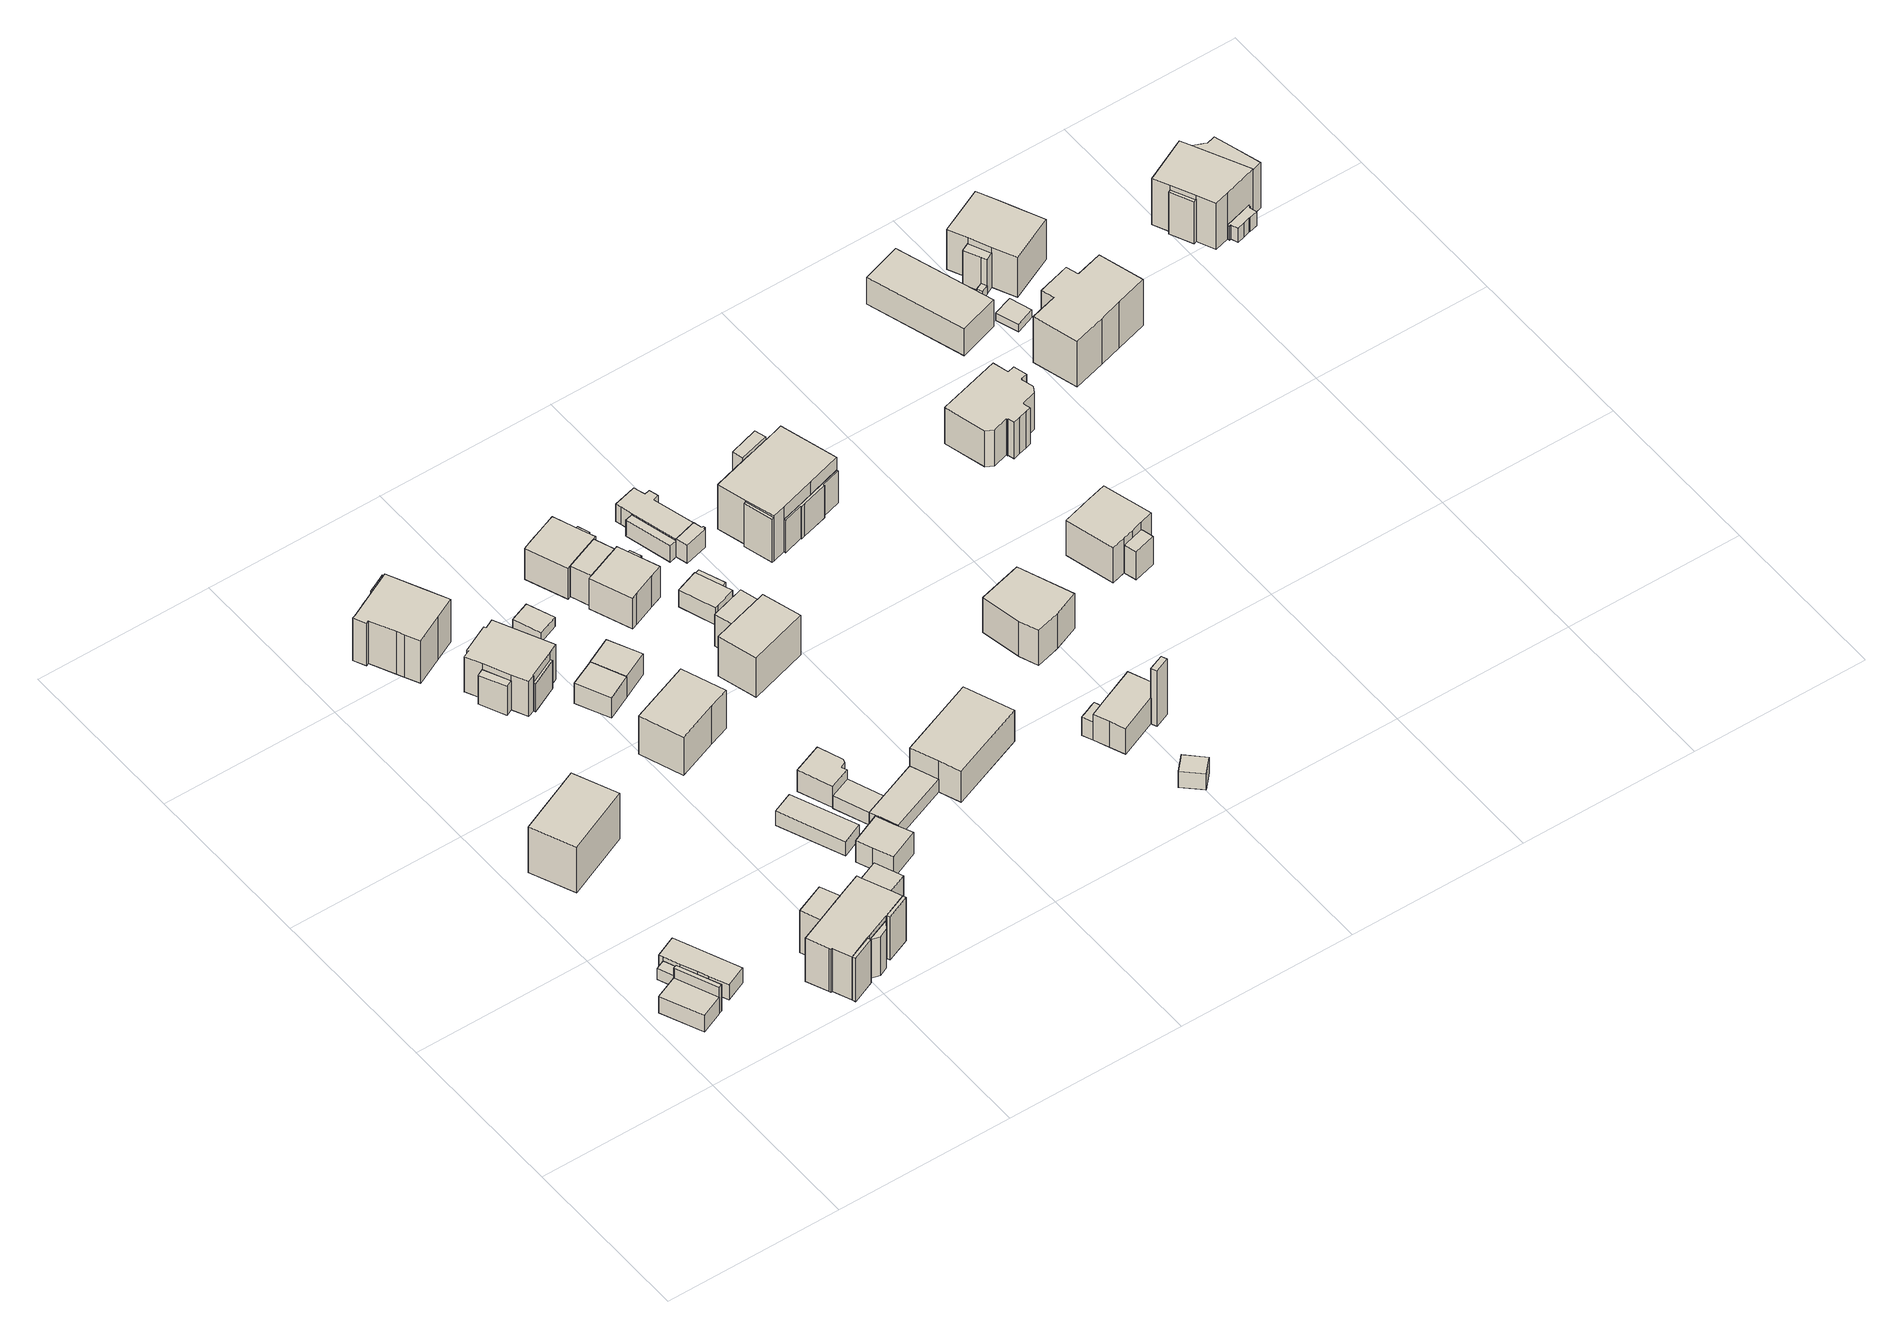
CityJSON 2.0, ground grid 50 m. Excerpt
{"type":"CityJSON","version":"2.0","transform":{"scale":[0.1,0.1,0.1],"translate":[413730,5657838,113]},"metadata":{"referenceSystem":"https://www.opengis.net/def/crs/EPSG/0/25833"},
"CityObjects":{
"building1":{"type":"Building","attributes":{"Dachtyp_tdc":"tdcHipAndGableRoof","Gemeindeschluessel":14612000,"Dachneigung":29.65,"QualitaetDacherkennung":47,"Geometrietyp2DReferenz":"3000","measuredHeight":6.75,"function":"31001_9998","roofType":"5000"},"geometry":[{"type":"Solid","lod":"1","boundaries":[[[[0,1,2,3]],[[4,5,6,7]],[[3,5,4,0]],[[2,6,5,3]],[[1,7,6,2]],[[0,4,7,1]]]]}]},
"building2":{"type":"Building","attributes":{"Dachtyp_tdc":"tdcPolyFlatRoof","Gemeindeschluessel":14612000,"Dachneigung":0,"QualitaetDacherkennung":0,"Geometrietyp2DReferenz":"3000","BezugspunktDach":"2000","measuredHeight":9,"function":"31001_9998"},"geometry":[{"type":"Solid","lod":"1","boundaries":[[[[8,9,10,11]],[[12,13,14,15]],[[11,13,12,8]],[[10,14,13,11]],[[9,15,14,10]],[[8,12,15,9]]]]}]},
"building3":{"type":"Building","attributes":{"Dachtyp_tdc":"tdcPolyFlatRoof","Gemeindeschluessel":14612000,"Dachneigung":17.87,"QualitaetDacherkennung":80,"Geometrietyp2DReferenz":"3000","measuredHeight":4.13,"function":"31001_9998","roofType":"2100"},"geometry":[{"type":"Solid","lod":"1","boundaries":[[[[16,17,18,19]],[[20,21,22,23]],[[19,21,20,16]],[[18,22,21,19]],[[17,23,22,18]],[[16,20,23,17]]]]}]},
"building4":{"type":"Building","attributes":{"Dachtyp_tdc":"tdcPolyFlatRoof","Gemeindeschluessel":14612000,"Dachneigung":3.91,"QualitaetDacherkennung":53,"Geometrietyp2DReferenz":"3000","measuredHeight":3.15,"function":"31001_9998","roofType":"2100"},"geometry":[{"type":"Solid","lod":"1","boundaries":[[[[24,25,26,27]],[[28,29,30,31]],[[27,29,28,24]],[[26,30,29,27]],[[25,31,30,26]],[[24,28,31,25]]]]}]},
"building5":{"type":"Building","attributes":{"Dachtyp_tdc":"tdcFreeFormRoof","Gemeindeschluessel":14612000,"Dachneigung":29.79,"QualitaetDacherkennung":75,"Geometrietyp2DReferenz":"3000","measuredHeight":5.95,"function":"31001_9998","roofType":"5000"},"geometry":[{"type":"Solid","lod":"1","boundaries":[[[[32,33,34,35,36,37,38,39]],[[40,30,29,20,23,41,42,43]],[[39,30,40,32]],[[38,29,30,39]],[[37,20,29,38]],[[36,23,20,37]],[[35,41,23,36]],[[34,42,41,35]],[[33,43,42,34]],[[32,40,43,33]]]]}]},
"building6":{"type":"Building","attributes":{"Dachtyp_tdc":"tdcHipRoof","Gemeindeschluessel":14612000,"Dachneigung":11.92,"QualitaetDacherkennung":60,"Geometrietyp2DReferenz":"3000","measuredHeight":16.34,"function":"31001_9998","roofType":"3200"},"geometry":[{"type":"Solid","lod":"1","boundaries":[[[[44,45,46,47]],[[48,49,50,51]],[[47,49,48,44]],[[46,50,49,47]],[[45,51,50,46]],[[44,48,51,45]]]]}]},
"building7":{"type":"Building","attributes":{"Gemeindeschluessel":14612000,"Geometrietyp2DReferenz":"3000","function":"31001_9998","roofType":"9999"},"children":["building7-1","building7-2","building7-3","building7-4","building7-5","building7-6"]},
"building7-1":{"type":"BuildingPart","attributes":{"Dachtyp_tdc":"tdcPolyFlatRoof","Dachneigung":9.91,"QualitaetDacherkennung":66,"Geometrietyp2DReferenz":"3000","measuredHeight":14.83,"roofType":"2100"},"parents":["building7"],"geometry":[{"type":"Solid","lod":"1","boundaries":[[[[52,53,54,55]],[[56,57,58,59]],[[54,57,56,55]],[[53,58,57,54]],[[52,59,58,53]],[[55,56,59,52]]]]}]},
"building7-2":{"type":"BuildingPart","attributes":{"Dachtyp_tdc":"tdcPolyFlatRoof","Dachneigung":0,"QualitaetDacherkennung":51,"Geometrietyp2DReferenz":"3000","measuredHeight":13.11,"roofType":"1000"},"parents":["building7"],"geometry":[{"type":"Solid","lod":"1","boundaries":[[[[60,61,62,63]],[[64,65,66,67]],[[62,65,64,63]],[[61,66,65,62]],[[60,67,66,61]],[[63,64,67,60]]]]}]},
"building7-3":{"type":"BuildingPart","attributes":{"Dachtyp_tdc":"tdcHipAndGableRoof","Dachneigung":19.05,"QualitaetDacherkennung":63,"Geometrietyp2DReferenz":"3000","measuredHeight":14.97,"roofType":"5000"},"parents":["building7"],"geometry":[{"type":"Solid","lod":"1","boundaries":[[[[68,69,70,71]],[[72,73,74,75]],[[71,73,72,68]],[[70,74,73,71]],[[69,75,74,70]],[[68,72,75,69]]]]}]},
"building7-4":{"type":"BuildingPart","attributes":{"Dachtyp_tdc":"tdcHipRoof","Dachneigung":10.01,"QualitaetDacherkennung":36,"Geometrietyp2DReferenz":"3000","measuredHeight":15.67,"roofType":"3200"},"parents":["building7"],"geometry":[{"type":"Solid","lod":"1","boundaries":[[[[76,77,78,79,80,81,82,83,84,85,86,87,88,89,90,91]],[[67,92,93,94,95,96,97,98,56,59,99,72,75,100,101,64]],[[91,67,64,76]],[[90,92,67,91]],[[89,93,92,90]],[[88,94,93,89]],[[87,95,94,88]],[[86,96,95,87]],[[85,97,96,86]],[[84,98,97,85]],[[83,56,98,84]],[[82,59,56,83]],[[81,99,59,82]],[[80,72,99,81]],[[79,75,72,80]],[[78,100,75,79]],[[77,101,100,78]],[[76,64,101,77]]]]}]},
"building7-5":{"type":"BuildingPart","attributes":{"Dachtyp_tdc":"tdcGableRoof","Dachneigung":22.07,"QualitaetDacherkennung":33,"Geometrietyp2DReferenz":"3000","measuredHeight":15.51,"roofType":"3100"},"parents":["building7"],"geometry":[{"type":"Solid","lod":"1","boundaries":[[[[78,77,102,103]],[[100,104,105,101]],[[103,104,100,78]],[[102,105,104,103]],[[77,101,105,102]],[[78,100,101,77]]]]}]},
"building7-6":{"type":"BuildingPart","attributes":{"Dachtyp_tdc":"tdcGableRoof","Dachneigung":20.55,"QualitaetDacherkennung":38,"Geometrietyp2DReferenz":"3000","measuredHeight":15.47,"roofType":"3100"},"parents":["building7"],"geometry":[{"type":"Solid","lod":"1","boundaries":[[[[106,107,90,89]],[[108,93,92,109]],[[89,93,108,106]],[[90,92,93,89]],[[107,109,92,90]],[[106,108,109,107]]]]}]},
"building8":{"type":"Building","attributes":{"Gemeindeschluessel":14612000,"Geometrietyp2DReferenz":"3000","function":"31001_9998","roofType":"9999"},"children":["building8-1","building8-2","building8-3"]},
"building8-1":{"type":"BuildingPart","attributes":{"Dachtyp_tdc":"tdcTentRoof","Dachneigung":25.19,"QualitaetDacherkennung":38,"Geometrietyp2DReferenz":"3000","measuredHeight":16.96,"roofType":"3500"},"parents":["building8"],"geometry":[{"type":"Solid","lod":"1","boundaries":[[[[110,111,112,113,114,115,116,117,118,119,120,121]],[[122,123,124,125,126,127,128,129,130,131,132,133]],[[121,123,122,110]],[[120,124,123,121]],[[119,125,124,120]],[[118,126,125,119]],[[117,127,126,118]],[[116,128,127,117]],[[115,129,128,116]],[[114,130,129,115]],[[113,131,130,114]],[[112,132,131,113]],[[111,133,132,112]],[[110,122,133,111]]]]}]},
"building8-2":{"type":"BuildingPart","attributes":{"Dachtyp_tdc":"tdcCutGableRoof","Dachneigung":35.58,"QualitaetDacherkennung":41,"Geometrietyp2DReferenz":"3000","measuredHeight":13.14,"roofType":"9999"},"parents":["building8"],"geometry":[{"type":"Solid","lod":"1","boundaries":[[[[134,135,136,137,138,139,140,141,142,143]],[[144,145,146,147,148,130,149,150,151,152]],[[143,145,144,134]],[[142,146,145,143]],[[141,147,146,142]],[[140,148,147,141]],[[139,130,148,140]],[[138,149,130,139]],[[137,150,149,138]],[[136,151,150,137]],[[135,152,151,136]],[[134,144,152,135]]]]}]},
"building8-3":{"type":"BuildingPart","attributes":{"Dachtyp_tdc":"tdcCutGableRoof","Dachneigung":0.414,"QualitaetDacherkennung":36,"Geometrietyp2DReferenz":"3000","measuredHeight":13.54,"roofType":"9999"},"parents":["building8"],"geometry":[{"type":"Solid","lod":"1","boundaries":[[[[153,154,155,156,157,158,159,160,161,162,163]],[[164,165,166,132,167,168,131,146,169,170,171]],[[163,165,164,153]],[[162,166,165,163]],[[161,132,166,162]],[[160,167,132,161]],[[159,168,167,160]],[[158,131,168,159]],[[157,146,131,158]],[[156,169,146,157]],[[155,170,169,156]],[[154,171,170,155]],[[153,164,171,154]]]]}]},
"building9":{"type":"Building","attributes":{"Gemeindeschluessel":14612000,"Geometrietyp2DReferenz":"3000","function":"31001_9998","roofType":"9999"},"children":["building9-1","building9-2","building9-3"]},
"building9-1":{"type":"BuildingPart","attributes":{"Dachtyp_tdc":"tdcFreeFormRoof","Dachneigung":61.98,"QualitaetDacherkennung":23,"Geometrietyp2DReferenz":"3000","measuredHeight":10.8,"roofType":"5000"},"parents":["building9"],"geometry":[{"type":"Solid","lod":"1","boundaries":[[[[172,173,174,175]],[[176,177,178,179]],[[175,177,176,172]],[[174,178,177,175]],[[173,179,178,174]],[[172,176,179,173]]]]}]},
"building9-2":{"type":"BuildingPart","attributes":{"Dachtyp_tdc":"tdcHipRoof","Dachneigung":10.13,"QualitaetDacherkennung":69,"Geometrietyp2DReferenz":"3000","measuredHeight":12.69,"roofType":"3200"},"parents":["building9"],"geometry":[{"type":"Solid","lod":"1","boundaries":[[[[180,181,182,183,184,185,186,187,188,189,190,191,192,193]],[[178,194,195,196,197,198,199,200,201,202,203,204,205,179]],[[192,194,178,193]],[[191,195,194,192]],[[190,196,195,191]],[[189,197,196,190]],[[188,198,197,189]],[[187,199,198,188]],[[186,200,199,187]],[[185,201,200,186]],[[184,202,201,185]],[[183,203,202,184]],[[182,204,203,183]],[[181,205,204,182]],[[180,179,205,181]],[[193,178,179,180]]]]}]},
"building9-3":{"type":"BuildingPart","attributes":{"Dachtyp_tdc":"tdcFreeFormRoof","Dachneigung":77.67,"QualitaetDacherkennung":28,"Geometrietyp2DReferenz":"3000","measuredHeight":10.35,"roofType":"5000"},"parents":["building9"],"geometry":[{"type":"Solid","lod":"1","boundaries":[[[[206,207,208,209,210]],[[211,212,204,203,202]],[[210,211,202,206]],[[209,212,211,210]],[[208,204,212,209]],[[207,203,204,208]],[[206,202,203,207]]]]}]},
"building10":{"type":"Building","attributes":{"Dachtyp_tdc":"tdcHipRoof","Gemeindeschluessel":14612000,"Dachneigung":29.46,"QualitaetDacherkennung":83,"Geometrietyp2DReferenz":"3000","measuredHeight":5.95,"function":"31001_9998","roofType":"3200"},"geometry":[{"type":"Solid","lod":"1","boundaries":[[[[213,214,215,216]],[[217,218,219,220]],[[216,218,217,213]],[[215,219,218,216]],[[214,220,219,215]],[[213,217,220,214]]]]}]},
"building11":{"type":"Building","attributes":{"Dachtyp_tdc":"tdcFreeFormRoof","Gemeindeschluessel":14612000,"Dachneigung":17.09,"QualitaetDacherkennung":58,"Geometrietyp2DReferenz":"3000","measuredHeight":8.36,"function":"31001_9998","roofType":"5000"},"geometry":[{"type":"Solid","lod":"1","boundaries":[[[[221,222,223,224,225,226]],[[227,228,229,230,231,232]],[[226,228,227,221]],[[225,229,228,226]],[[224,230,229,225]],[[223,231,230,224]],[[222,232,231,223]],[[221,227,232,222]]]]}]},
"building12":{"type":"Building","attributes":{"Dachtyp_tdc":"tdcHipAndGableRoof","Gemeindeschluessel":14612000,"Dachneigung":30.64,"QualitaetDacherkennung":82,"Geometrietyp2DReferenz":"3000","measuredHeight":8.64,"function":"31001_9998","roofType":"5000"},"geometry":[{"type":"Solid","lod":"1","boundaries":[[[[233,234,235,236]],[[237,238,239,240]],[[236,238,237,233]],[[235,239,238,236]],[[234,240,239,235]],[[233,237,240,234]]]]}]},
"building13":{"type":"Building","attributes":{"Dachtyp_tdc":"tdcFreeFormRoof","Gemeindeschluessel":14612000,"Dachneigung":0.791,"QualitaetDacherkennung":51,"Geometrietyp2DReferenz":"3000","measuredHeight":14.52,"function":"31001_9998","roofType":"5000"},"geometry":[{"type":"Solid","lod":"1","boundaries":[[[[241,242,243,244,245]],[[246,247,248,249,250]],[[245,247,246,241]],[[244,248,247,245]],[[243,249,248,244]],[[242,250,249,243]],[[241,246,250,242]]]]}]},
"building14":{"type":"Building","attributes":{"Dachtyp_tdc":"tdcHipAndGableRoof","Gemeindeschluessel":14612000,"Dachneigung":31.37,"QualitaetDacherkennung":84,"Geometrietyp2DReferenz":"3000","measuredHeight":8.71,"function":"31001_9998","roofType":"5000"},"geometry":[{"type":"Solid","lod":"1","boundaries":[[[[251,252,253,254]],[[240,255,256,237]],[[254,255,240,251]],[[253,256,255,254]],[[252,237,256,253]],[[251,240,237,252]]]]}]},
"building15":{"type":"Building","attributes":{"Dachtyp_tdc":"tdcPolyFlatRoof","Gemeindeschluessel":14612000,"Dachneigung":0,"QualitaetDacherkennung":58,"Geometrietyp2DReferenz":"3000","measuredHeight":7.3,"function":"31001_9998","roofType":"1000"},"geometry":[{"type":"Solid","lod":"1","boundaries":[[[[257,258,259,260,261,262,263]],[[264,265,266,267,268,269,270]],[[263,265,264,257]],[[262,266,265,263]],[[261,267,266,262]],[[260,268,267,261]],[[259,269,268,260]],[[258,270,269,259]],[[257,264,270,258]]]]}]},
"building16":{"type":"Building","attributes":{"Dachtyp_tdc":"tdcPolyFlatRoof","Gemeindeschluessel":14612000,"Dachneigung":3.02,"QualitaetDacherkennung":76,"Geometrietyp2DReferenz":"3000","measuredHeight":3.37,"function":"31001_9998","roofType":"2100"},"geometry":[{"type":"Solid","lod":"1","boundaries":[[[[271,272,273,274]],[[275,276,277,278]],[[274,276,275,271]],[[273,277,276,274]],[[272,278,277,273]],[[271,275,278,272]]]]}]},
"building17":{"type":"Building","attributes":{"Gemeindeschluessel":14612000,"Geometrietyp2DReferenz":"3000","function":"31001_9998","roofType":"9999"},"children":["building17-1","building17-2","building17-3","building17-4"]},
"building17-1":{"type":"BuildingPart","attributes":{"Dachtyp_tdc":"tdcPolyFlatRoof","Dachneigung":0,"QualitaetDacherkennung":66,"Geometrietyp2DReferenz":"3000","measuredHeight":4.39,"roofType":"1000"},"parents":["building17"],"geometry":[{"type":"Solid","lod":"1","boundaries":[[[[279,280,281,282,283,284]],[[285,286,287,288,289,290]],[[284,286,285,279]],[[283,287,286,284]],[[282,288,287,283]],[[281,289,288,282]],[[280,290,289,281]],[[279,285,290,280]]]]}]},
"building17-2":{"type":"BuildingPart","attributes":{"Dachtyp_tdc":"tdcPolyFlatRoof","Dachneigung":0,"QualitaetDacherkennung":65,"Geometrietyp2DReferenz":"3000","measuredHeight":4.37,"roofType":"1000"},"parents":["building17"],"geometry":[{"type":"Solid","lod":"1","boundaries":[[[[282,281,291,292]],[[288,293,294,289]],[[292,293,288,282]],[[291,294,293,292]],[[281,289,294,291]],[[282,288,289,281]]]]}]},
"building17-3":{"type":"BuildingPart","attributes":{"Dachtyp_tdc":"tdcPolyFlatRoof","Dachneigung":0,"QualitaetDacherkennung":38,"Geometrietyp2DReferenz":"3000","measuredHeight":10.56,"roofType":"1000"},"parents":["building17"],"geometry":[{"type":"Solid","lod":"1","boundaries":[[[[295,296,297,298,299]],[[300,301,302,285,290]],[[299,301,300,295]],[[298,302,301,299]],[[297,285,302,298]],[[296,290,285,297]],[[295,300,290,296]]]]}]},
"building17-4":{"type":"BuildingPart","attributes":{"Dachtyp_tdc":"tdcPolyFlatRoof","Dachneigung":0,"QualitaetDacherkennung":54,"Geometrietyp2DReferenz":"3000","measuredHeight":4.37,"roofType":"1000"},"parents":["building17"],"geometry":[{"type":"Solid","lod":"1","boundaries":[[[[303,284,283,304,305,306]],[[307,308,309,310,287,286]],[[306,308,307,303]],[[305,309,308,306]],[[304,310,309,305]],[[283,287,310,304]],[[284,286,287,283]],[[303,307,286,284]]]]}]},
"building18":{"type":"Building","attributes":{"Gemeindeschluessel":14612000,"Geometrietyp2DReferenz":"3000","function":"31001_9998","roofType":"9999"},"children":["building18-1","building18-2","building18-3","building18-4","building18-5"]},
"building18-1":{"type":"BuildingPart","attributes":{"Dachtyp_tdc":"tdcCutGableRoof","Dachneigung":2.52,"QualitaetDacherkennung":73,"Geometrietyp2DReferenz":"3000","measuredHeight":11.5,"roofType":"9999"},"parents":["building18"],"geometry":[{"type":"Solid","lod":"1","boundaries":[[[[311,312,313,314,315,316,317,318,319,320,321,322,323]],[[324,325,326,327,328,329,330,331,332,333,334,335,336]],[[323,325,324,311]],[[322,326,325,323]],[[321,327,326,322]],[[320,328,327,321]],[[319,329,328,320]],[[318,330,329,319]],[[317,331,330,318]],[[316,332,331,317]],[[315,333,332,316]],[[314,334,333,315]],[[313,335,334,314]],[[312,336,335,313]],[[311,324,336,312]]]]}]},
"building18-2":{"type":"BuildingPart","attributes":{"Dachtyp_tdc":"tdcCutGableRoof","Dachneigung":2.17,"QualitaetDacherkennung":75,"Geometrietyp2DReferenz":"3000","measuredHeight":11.49,"roofType":"9999"},"parents":["building18"],"geometry":[{"type":"Solid","lod":"1","boundaries":[[[[337,338,339,340,341,342,343,344,345,346,347,348]],[[349,350,351,352,353,354,355,356,357,358,359,360]],[[347,350,349,348]],[[346,351,350,347]],[[345,352,351,346]],[[344,353,352,345]],[[343,354,353,344]],[[342,355,354,343]],[[341,356,355,342]],[[340,357,356,341]],[[339,358,357,340]],[[338,359,358,339]],[[337,360,359,338]],[[348,349,360,337]]]]}]},
"building18-3":{"type":"BuildingPart","attributes":{"Dachtyp_tdc":"tdcPolyFlatRoof","Dachneigung":11.77,"QualitaetDacherkennung":49,"Geometrietyp2DReferenz":"3000","measuredHeight":9.45,"roofType":"2100"},"parents":["building18"],"geometry":[{"type":"Solid","lod":"1","boundaries":[[[[361,362,363,364]],[[365,366,352,351]],[[364,366,365,361]],[[363,352,366,364]],[[362,351,352,363]],[[361,365,351,362]]]]}]},
"building18-4":{"type":"BuildingPart","attributes":{"Dachtyp_tdc":"tdcCutGableRoof","Dachneigung":2.92,"QualitaetDacherkennung":50,"Geometrietyp2DReferenz":"3000","measuredHeight":11.37,"roofType":"9999"},"parents":["building18"],"geometry":[{"type":"Solid","lod":"1","boundaries":[[[[367,368,317,369,370,371,372,320]],[[328,349,373,374,358,331,375,376]],[[372,349,328,320]],[[371,373,349,372]],[[370,374,373,371]],[[369,358,374,370]],[[317,331,358,369]],[[368,375,331,317]],[[367,376,375,368]],[[320,328,376,367]]]]}]},
"building18-5":{"type":"BuildingPart","attributes":{"Dachtyp_tdc":"tdcPolyFlatRoof","Dachneigung":11.59,"QualitaetDacherkennung":56,"Geometrietyp2DReferenz":"3000","measuredHeight":9.47,"roofType":"2100"},"parents":["building18"],"geometry":[{"type":"Solid","lod":"1","boundaries":[[[[377,378,379,380]],[[325,381,382,326]],[[380,381,325,377]],[[379,382,381,380]],[[378,326,382,379]],[[377,325,326,378]]]]}]},
"building19":{"type":"Building","attributes":{"Gemeindeschluessel":14612000,"Geometrietyp2DReferenz":"3000","function":"31001_9998","roofType":"9999"},"children":["building19-1","building19-2"]},
"building19-1":{"type":"BuildingPart","attributes":{"Dachtyp_tdc":"tdcPolyFlatRoof","Dachneigung":5.45,"QualitaetDacherkennung":59,"Geometrietyp2DReferenz":"3000","measuredHeight":11.27,"roofType":"2100"},"parents":["building19"],"geometry":[{"type":"Solid","lod":"1","boundaries":[[[[383,384,385,386]],[[387,388,389,390]],[[386,388,387,383]],[[385,389,388,386]],[[384,390,389,385]],[[383,387,390,384]]]]}]},
"building19-2":{"type":"BuildingPart","attributes":{"Dachtyp_tdc":"tdcHipRoof","Dachneigung":43.73,"QualitaetDacherkennung":63,"Geometrietyp2DReferenz":"3000","measuredHeight":16.35,"roofType":"3200"},"parents":["building19"],"geometry":[{"type":"Solid","lod":"1","boundaries":[[[[391,392,393,394,395]],[[396,397,387,390,398]],[[395,397,396,391]],[[394,387,397,395]],[[393,390,387,394]],[[392,398,390,393]],[[391,396,398,392]]]]}]},
"building20":{"type":"Building","attributes":{"Dachtyp_tdc":"tdcPolyFlatRoof","Gemeindeschluessel":14612000,"Dachneigung":4.2,"QualitaetDacherkennung":82,"Geometrietyp2DReferenz":"3000","measuredHeight":6,"function":"31001_9998","roofType":"2100"},"geometry":[{"type":"Solid","lod":"1","boundaries":[[[[399,400,401,402,403,404]],[[405,406,407,408,409,410]],[[404,406,405,399]],[[403,407,406,404]],[[402,408,407,403]],[[401,409,408,402]],[[400,410,409,401]],[[399,405,410,400]]]]}]},
"building21":{"type":"Building","attributes":{"Dachtyp_tdc":"tdcPolyFlatRoof","Gemeindeschluessel":14612000,"Dachneigung":8.91,"QualitaetDacherkennung":78,"Geometrietyp2DReferenz":"3000","measuredHeight":5.15,"function":"31001_9998","roofType":"2100"},"geometry":[{"type":"Solid","lod":"1","boundaries":[[[[411,412,413,414]],[[415,416,417,418]],[[414,416,415,411]],[[413,417,416,414]],[[412,418,417,413]],[[411,415,418,412]]]]}]},
"building22":{"type":"Building","attributes":{"Gemeindeschluessel":14612000,"Geometrietyp2DReferenz":"3000","function":"31001_9998","roofType":"9999"},"children":["building22-1","building22-2","building22-3"]},
"building22-1":{"type":"BuildingPart","attributes":{"Dachtyp_tdc":"tdcPolyFlatRoof","Dachneigung":0,"QualitaetDacherkennung":74,"Geometrietyp2DReferenz":"3000","measuredHeight":6.08,"roofType":"1000"},"parents":["building22"],"geometry":[{"type":"Solid","lod":"1","boundaries":[[[[419,420,421,422,423,424,425,426]],[[427,428,429,430,431,432,433,434]],[[426,428,427,419]],[[425,429,428,426]],[[424,430,429,425]],[[423,431,430,424]],[[422,432,431,423]],[[421,433,432,422]],[[420,434,433,421]],[[419,427,434,420]]]]}]},
"building22-2":{"type":"BuildingPart","attributes":{"Dachtyp_tdc":"tdcFreeFormRoof","Dachneigung":41.62,"QualitaetDacherkennung":16,"Geometrietyp2DReferenz":"3000","measuredHeight":6,"roofType":"5000"},"parents":["building22"],"geometry":[{"type":"Solid","lod":"1","boundaries":[[[[435,436,437,438,439]],[[440,441,442,428,443]],[[439,441,440,435]],[[438,442,441,439]],[[437,428,442,438]],[[436,443,428,437]],[[435,440,443,436]]]]}]},
"building22-3":{"type":"BuildingPart","attributes":{"Dachtyp_tdc":"tdcPolyFlatRoof","Dachneigung":0,"QualitaetDacherkennung":81,"Geometrietyp2DReferenz":"3000","measuredHeight":6.05,"roofType":"1000"},"parents":["building22"],"geometry":[{"type":"Solid","lod":"1","boundaries":[[[[444,445,446,447,448,449,450,451,452,453,454]],[[455,456,457,458,459,460,429,428,442,461,462]],[[454,456,455,444]],[[453,457,456,454]],[[452,458,457,453]],[[451,459,458,452]],[[450,460,459,451]],[[449,429,460,450]],[[448,428,429,449]],[[447,442,428,448]],[[446,461,442,447]],[[445,462,461,446]],[[444,455,462,445]]]]}]},
"building23":{"type":"Building","attributes":{"Dachtyp_tdc":"tdcHipAndGableRoof","Gemeindeschluessel":14612000,"Dachneigung":26.2,"QualitaetDacherkennung":67,"Geometrietyp2DReferenz":"3000","measuredHeight":6.11,"function":"31001_9998","roofType":"5000"},"geometry":[{"type":"Solid","lod":"1","boundaries":[[[[463,464,465,466]],[[467,468,469,470]],[[466,468,467,463]],[[465,469,468,466]],[[464,470,469,465]],[[463,467,470,464]]]]}]},
"building24":{"type":"Building","attributes":{"Gemeindeschluessel":14612000,"Geometrietyp2DReferenz":"3000","function":"31001_9998","roofType":"9999"},"children":["building24-1","building24-2","building24-3"]},
"building24-1":{"type":"BuildingPart","attributes":{"Dachtyp_tdc":"tdcGableRoof","Dachneigung":56.23,"QualitaetDacherkennung":39,"Geometrietyp2DReferenz":"3000","measuredHeight":12.21,"roofType":"3100"},"parents":["building24"],"geometry":[{"type":"Solid","lod":"1","boundaries":[[[[471,472,473,474,475,476,477,478,479]],[[480,481,482,483,484,485,486,487,488]],[[479,481,480,471]],[[478,482,481,479]],[[477,483,482,478]],[[476,484,483,477]],[[475,485,484,476]],[[474,486,485,475]],[[473,487,486,474]],[[472,488,487,473]],[[471,480,488,472]]]]}]},
"building24-2":{"type":"BuildingPart","attributes":{"Dachtyp_tdc":"tdcFreeFormRoof","Dachneigung":77.13,"QualitaetDacherkennung":9,"Geometrietyp2DReferenz":"3000","measuredHeight":20.93,"roofType":"5000"},"parents":["building24"],"geometry":[{"type":"Solid","lod":"1","boundaries":[[[[489,490,491,492]],[[488,493,494,480]],[[492,493,488,489]],[[491,494,493,492]],[[490,480,494,491]],[[489,488,480,490]]]]}]},
"building24-3":{"type":"BuildingPart","attributes":{"Dachtyp_tdc":"tdcGableRoof","Dachneigung":52.05,"QualitaetDacherkennung":64,"Geometrietyp2DReferenz":"3000","measuredHeight":8.18,"roofType":"3100"},"parents":["building24"],"geometry":[{"type":"Solid","lod":"1","boundaries":[[[[495,496,497,498,499,500,501]],[[484,502,483,503,504,505,506]],[[501,502,484,495]],[[500,483,502,501]],[[499,503,483,500]],[[498,504,503,499]],[[497,505,504,498]],[[496,506,505,497]],[[495,484,506,496]]]]}]},
"building25":{"type":"Building","attributes":{"Gemeindeschluessel":14612000,"Geometrietyp2DReferenz":"3000","function":"31001_9998","roofType":"9999"},"children":["building25-1","building25-2","building25-3","building25-4"]},
"building25-1":{"type":"BuildingPart","attributes":{"Dachtyp_tdc":"tdcGableRoof","Dachneigung":42.94,"QualitaetDacherkennung":2,"Geometrietyp2DReferenz":"3000","measuredHeight":19.16,"roofType":"3100"},"parents":["building25"],"geometry":[{"type":"Solid","lod":"1","boundaries":[[[[507,508,509,510,511,512,513,514,515,516]],[[517,518,519,520,521,522,523,524,525,526]],[[516,518,517,507]],[[515,519,518,516]],[[514,520,519,515]],[[513,521,520,514]],[[512,522,521,513]],[[511,523,522,512]],[[510,524,523,511]],[[509,525,524,510]],[[508,526,525,509]],[[507,517,526,508]]]]}]},
"building25-2":{"type":"BuildingPart","attributes":{"Dachtyp_tdc":"tdcGableRoof","Dachneigung":12.01,"QualitaetDacherkennung":68,"Geometrietyp2DReferenz":"3000","measuredHeight":16.78,"roofType":"3100"},"parents":["building25"],"geometry":[{"type":"Solid","lod":"1","boundaries":[[[[527,528,529,530,531,532,533,534,535,536,537]],[[538,539,540,541,542,543,544,520,545,518,546]],[[537,539,538,527]],[[536,540,539,537]],[[535,541,540,536]],[[534,542,541,535]],[[533,543,542,534]],[[532,544,543,533]],[[531,520,544,532]],[[530,545,520,531]],[[529,518,545,530]],[[528,546,518,529]],[[527,538,546,528]]]]}]},
"building25-3":{"type":"BuildingPart","attributes":{"Dachtyp_tdc":"tdcGableRoof","Dachneigung":10.06,"QualitaetDacherkennung":35,"Geometrietyp2DReferenz":"3000","measuredHeight":16.74,"roofType":"3100"},"parents":["building25"],"geometry":[{"type":"Solid","lod":"1","boundaries":[[[[547,548,549,550]],[[540,551,552,542]],[[550,551,540,547]],[[549,552,551,550]],[[548,542,552,549]],[[547,540,542,548]]]]}]},
"building25-4":{"type":"BuildingPart","attributes":{"Dachtyp_tdc":"tdcGableRoof","Dachneigung":10.1,"QualitaetDacherkennung":20,"Geometrietyp2DReferenz":"3000","measuredHeight":16.05,"roofType":"3100"},"parents":["building25"],"geometry":[{"type":"Solid","lod":"1","boundaries":[[[[553,554,555,556]],[[546,557,558,538]],[[556,557,546,553]],[[555,558,557,556]],[[554,538,558,555]],[[553,546,538,554]]]]}]},
"building26":{"type":"Building","attributes":{"Dachtyp_tdc":"tdcFreeFormRoof","Gemeindeschluessel":14612000,"Dachneigung":24.37,"QualitaetDacherkennung":45,"Geometrietyp2DReferenz":"3000","measuredHeight":13.68,"function":"31001_9998","roofType":"5000"},"geometry":[{"type":"Solid","lod":"1","boundaries":[[[[559,560,561,562,563,564]],[[565,566,567,568,569,570]],[[564,566,565,559]],[[563,567,566,564]],[[562,568,567,563]],[[561,569,568,562]],[[560,570,569,561]],[[559,565,570,560]]]]}]},
"building27":{"type":"Building","attributes":{"Gemeindeschluessel":14612000,"Geometrietyp2DReferenz":"3000","function":"31001_9998","roofType":"9999"},"children":["building27-1","building27-2"]},
"building27-1":{"type":"BuildingPart","attributes":{"Dachtyp_tdc":"tdcHipAndGableRoof","Dachneigung":31.98,"QualitaetDacherkennung":52,"Geometrietyp2DReferenz":"3000","measuredHeight":14.34,"roofType":"5000"},"parents":["building27"],"geometry":[{"type":"Solid","lod":"1","boundaries":[[[[571,572,573,574,575,576,577,578,579,580]],[[581,582,583,584,585,586,587,588,589,590]],[[580,582,581,571]],[[579,583,582,580]],[[578,584,583,579]],[[577,585,584,578]],[[576,586,585,577]],[[575,587,586,576]],[[574,588,587,575]],[[573,589,588,574]],[[572,590,589,573]],[[571,581,590,572]]]]}]},
"building27-2":{"type":"BuildingPart","attributes":{"Dachtyp_tdc":"tdcFreeFormRoof","Dachneigung":50.28,"QualitaetDacherkennung":15,"Geometrietyp2DReferenz":"3000","measuredHeight":10.76,"roofType":"5000"},"parents":["building27"],"geometry":[{"type":"Solid","lod":"1","boundaries":[[[[591,592,593,594,595,596]],[[590,597,598,599,583,581]],[[596,597,590,591]],[[595,598,597,596]],[[594,599,598,595]],[[593,583,599,594]],[[592,581,583,593]],[[591,590,581,592]]]]}]},
"building28":{"type":"Building","attributes":{"Dachtyp_tdc":"tdcFreeFormRoof","Gemeindeschluessel":14612000,"Dachneigung":34.93,"QualitaetDacherkennung":52,"Geometrietyp2DReferenz":"3000","measuredHeight":15.02,"function":"31001_9998","roofType":"5000"},"geometry":[{"type":"Solid","lod":"1","boundaries":[[[[600,601,602,603,604,605,606,607,608,609,610,611,612,613,614,615,616,617,618,619]],[[620,621,622,623,624,625,626,627,628,629,630,631,632,633,634,635,636,637,638,639]],[[619,621,620,600]],[[618,622,621,619]],[[617,623,622,618]],[[616,624,623,617]],[[615,625,624,616]],[[614,626,625,615]],[[613,627,626,614]],[[612,628,627,613]],[[611,629,628,612]],[[610,630,629,611]],[[609,631,630,610]],[[608,632,631,609]],[[607,633,632,608]],[[606,634,633,607]],[[605,635,634,606]],[[604,636,635,605]],[[603,637,636,604]],[[602,638,637,603]],[[601,639,638,602]],[[600,620,639,601]]]]}]},
"building29":{"type":"Building","attributes":{"Dachtyp_tdc":"tdcHipRoof","Gemeindeschluessel":14612000,"Dachneigung":31.51,"QualitaetDacherkennung":88,"Geometrietyp2DReferenz":"3000","measuredHeight":11,"function":"31001_9998","roofType":"3200"},"geometry":[{"type":"Solid","lod":"1","boundaries":[[[[640,641,642,643]],[[644,645,646,647]],[[643,645,644,640]],[[642,646,645,643]],[[641,647,646,642]],[[640,644,647,641]]]]}]},
"building30":{"type":"Building","attributes":{"Dachtyp_tdc":"tdcPolyFlatRoof","Gemeindeschluessel":14612000,"Dachneigung":2.98,"QualitaetDacherkennung":74,"Geometrietyp2DReferenz":"3000","measuredHeight":2.79,"function":"31001_9998","roofType":"2100"},"geometry":[{"type":"Solid","lod":"1","boundaries":[[[[648,649,650,651]],[[652,653,654,655]],[[651,653,652,648]],[[650,654,653,651]],[[649,655,654,650]],[[648,652,655,649]]]]}]},
"building31":{"type":"Building","attributes":{"Dachtyp_tdc":"tdcPolyFlatRoof","Gemeindeschluessel":14612000,"Dachneigung":6.07,"QualitaetDacherkennung":39,"Geometrietyp2DReferenz":"3000","measuredHeight":3,"function":"31001_9998","roofType":"2100"},"geometry":[{"type":"Solid","lod":"1","boundaries":[[[[656,657,658,659]],[[660,661,662,663]],[[659,661,660,656]],[[658,662,661,659]],[[657,663,662,658]],[[656,660,663,657]]]]}]},
"building32":{"type":"Building","attributes":{"Dachtyp_tdc":"tdcFreeFormRoof","Gemeindeschluessel":14612000,"Dachneigung":32.81,"QualitaetDacherkennung":64,"Geometrietyp2DReferenz":"3000","measuredHeight":17.88,"function":"31001_9998","roofType":"5000"},"geometry":[{"type":"Solid","lod":"1","boundaries":[[[[664,665,666,667,668,669,670,671,672,673]],[[674,675,676,677,678,679,680,681,682,683]],[[673,675,674,664]],[[672,676,675,673]],[[671,677,676,672]],[[670,678,677,671]],[[669,679,678,670]],[[668,680,679,669]],[[667,681,680,668]],[[666,682,681,667]],[[665,683,682,666]],[[664,674,683,665]]]]}]},
"building33":{"type":"Building","attributes":{"Gemeindeschluessel":14612000,"Geometrietyp2DReferenz":"3000","function":"31001_9998","roofType":"9999"},"children":["building33-1","building33-2","building33-3"]},
"building33-1":{"type":"BuildingPart","attributes":{"Dachtyp_tdc":"tdcFreeFormRoof","Dachneigung":16.31,"QualitaetDacherkennung":18,"Geometrietyp2DReferenz":"3000","measuredHeight":10.21,"roofType":"5000"},"parents":["building33"],"geometry":[{"type":"Solid","lod":"1","boundaries":[[[[684,685,686,687,688,689]],[[690,691,692,693,694,695]],[[689,691,690,684]],[[688,692,691,689]],[[687,693,692,688]],[[686,694,693,687]],[[685,695,694,686]],[[684,690,695,685]]]]}]},
"building33-2":{"type":"BuildingPart","attributes":{"Dachtyp_tdc":"tdcHipRoof","Dachneigung":24.53,"QualitaetDacherkennung":67,"Geometrietyp2DReferenz":"3000","measuredHeight":15.37,"roofType":"3200"},"parents":["building33"],"geometry":[{"type":"Solid","lod":"1","boundaries":[[[[696,697,698,699,700,701,702,703]],[[704,705,706,694,693,707,708,709]],[[703,705,704,696]],[[702,706,705,703]],[[701,694,706,702]],[[700,693,694,701]],[[699,707,693,700]],[[698,708,707,699]],[[697,709,708,698]],[[696,704,709,697]]]]}]},
"building33-3":{"type":"BuildingPart","attributes":{"Dachtyp_tdc":"tdcFreeFormRoof","Dachneigung":67.4,"QualitaetDacherkennung":35,"Geometrietyp2DReferenz":"3000","measuredHeight":13.26,"roofType":"5000"},"parents":["building33"],"geometry":[{"type":"Solid","lod":"1","boundaries":[[[[710,711,712,713,714]],[[709,715,716,717,704]],[[713,715,709,714]],[[712,716,715,713]],[[711,717,716,712]],[[710,704,717,711]],[[714,709,704,710]]]]}]},
"building34":{"type":"Building","attributes":{"Gemeindeschluessel":14612000,"Geometrietyp2DReferenz":"3000","function":"31001_9998","roofType":"9999"},"children":["building34-1","building34-2","building34-3","building34-4"]},
"building34-1":{"type":"BuildingPart","attributes":{"Dachtyp_tdc":"tdcGableRoof","Dachneigung":10.85,"QualitaetDacherkennung":8,"Geometrietyp2DReferenz":"3000","measuredHeight":6.09,"roofType":"3100"},"parents":["building34"],"geometry":[{"type":"Solid","lod":"1","boundaries":[[[[718,719,720,721,722,723,724,725,726,727,726,728,729,730]],[[731,732,733,734,735,736,735,737,738,739,740,741,742,743]],[[730,732,731,718]],[[729,733,732,730]],[[728,734,733,729]],[[734,728,726,735]],[[725,737,735,726]],[[724,738,737,725]],[[723,739,738,724]],[[722,740,739,723]],[[721,741,740,722]],[[720,742,741,721]],[[719,743,742,720]],[[718,731,743,719]]]]}]},
"building34-2":{"type":"BuildingPart","attributes":{"Dachtyp_tdc":"tdcPolyFlatRoof","Dachneigung":21.38,"QualitaetDacherkennung":56,"Geometrietyp2DReferenz":"3000","measuredHeight":16.63,"roofType":"2100"},"parents":["building34"],"geometry":[{"type":"Solid","lod":"1","boundaries":[[[[744,745,746,747,748,749,750]],[[751,752,753,754,755,756,736]],[[750,752,751,744]],[[749,753,752,750]],[[748,754,753,749]],[[747,755,754,748]],[[746,756,755,747]],[[745,736,756,746]],[[744,751,736,745]]]]}]},
"building34-3":{"type":"BuildingPart","attributes":{"Dachtyp_tdc":"tdcFreeFormRoof","Dachneigung":21.2,"QualitaetDacherkennung":65,"Geometrietyp2DReferenz":"3000","measuredHeight":17.08,"roofType":"5000"},"parents":["building34"],"geometry":[{"type":"Solid","lod":"1","boundaries":[[[[757,758,759,760,761,762,763,764]],[[765,751,736,733,766,767,768,769]],[[764,751,765,757]],[[763,736,751,764]],[[762,733,736,763]],[[761,766,733,762]],[[760,767,766,761]],[[759,768,767,760]],[[758,769,768,759]],[[757,765,769,758]]]]}]},
"building34-4":{"type":"BuildingPart","attributes":{"Dachtyp_tdc":"tdcFreeFormRoof","Dachneigung":19.14,"QualitaetDacherkennung":38,"Geometrietyp2DReferenz":"3000","measuredHeight":14.44,"roofType":"5000"},"parents":["building34"],"geometry":[{"type":"Solid","lod":"1","boundaries":[[[[770,771,772,773]],[[767,774,775,768]],[[773,774,767,770]],[[772,775,774,773]],[[771,768,775,772]],[[770,767,768,771]]]]}]},
"building35":{"type":"Building","attributes":{"Dachtyp_tdc":"tdcPolyFlatRoof","Gemeindeschluessel":14612000,"Dachneigung":0,"QualitaetDacherkennung":2,"Geometrietyp2DReferenz":"3000","measuredHeight":5.07,"function":"31001_9998","roofType":"1000"},"geometry":[{"type":"Solid","lod":"1","boundaries":[[[[776,777,778,779]],[[780,781,782,783]],[[779,781,780,776]],[[778,782,781,779]],[[777,783,782,778]],[[776,780,783,777]]]]}]}
},
"vertices":[
[53,104,122],[116,131,122],[67,245,122],[3,218,122],[53,104,65],[3,218,65],[67,245,65],[116,131,65],
[67,245,156],[116,131,156],[125,135,156],[76,249,156],[67,245,66],[76,249,66],[125,135,66],[116,131,66],
[105,272,107],[87,315,107],[61,304,107],[79,261,107],[105,272,70],[79,261,70],[61,304,70],[87,315,70],
[98,218,100],[110,190,100],[136,201,100],[124,229,100],[98,218,70],[124,229,70],[136,201,70],[110,190,70],
[158,150,121],[217,175,121],[141,352,121],[82,326,121],[87,315,121],[105,272,121],[124,229,121],[136,201,121],[158,150,70],[82,326,70],[141,352,70],[217,175,70],
[260,722,226],[207,843,226],[22,762,226],[75,641,226],[260,722,70],[75,641,70],[22,762,70],[207,843,70],
[513,188,171],[490,242,171],[407,207,171],[430,153,171],[430,153,27],[407,207,27],[490,242,27],[513,188,27],
[489,42,159],[516,35,159],[541,46,159],[556,69,159],[556,69,27],[541,46,27],[516,35,27],[489,42,27],
[583,205,170],[615,131,170],[671,154,170],[640,229,170],[583,205,27],[640,229,27],[671,154,27],[615,131,27],
[556,69,175],[560,71,175],[628,99,175],[615,131,175],[583,205,175],[579,215,175],[513,188,175],[430,153,175],[366,126,175],[362,125,175],[388,65,175],[390,59,175],[394,61,175],[415,11,175],[480,38,175],[489,42,175],[480,38,27],[415,11,27],[394,61,27],[390,59,27],[388,65,27],[362,125,27],[366,126,27],[579,215,27],[628,99,27],[560,71,27],
[564,62,175],[631,90,175],[631,90,27],[564,62,27],
[419,1,175],[484,29,175],[419,1,27],[484,29,27],
[263,1448,208],[322,1477,208],[292,1538,208],[246,1635,208],[166,1596,208],[109,1568,208],[101,1565,208],[117,1532,208],[125,1536,208],[158,1468,208],[167,1449,208],[186,1411,208],[263,1448,62],[186,1411,62],[167,1449,62],[158,1468,62],[125,1536,62],[117,1532,62],[101,1565,62],[109,1568,62],[166,1596,62],[246,1635,62],[292,1538,62],[322,1477,62],
[225,1643,179],[203,1632,179],[205,1628,179],[198,1625,179],[160,1607,179],[166,1596,179],[203,1614,179],[232,1628,179],[263,1643,179],[256,1658,179],[225,1643,62],[256,1658,62],[263,1643,62],[232,1628,62],[203,1614,62],[160,1607,62],[198,1625,62],[205,1628,62],[203,1632,62],
[295,1576,181],[293,1580,181],[284,1599,181],[269,1630,181],[263,1643,181],[246,1635,181],[252,1622,181],[276,1572,181],[292,1538,181],[310,1546,181],[303,1560,181],[295,1576,62],[303,1560,62],[310,1546,62],[276,1572,62],[252,1622,62],[269,1630,62],[284,1599,62],[293,1580,62],
[285,1203,166],[304,1212,166],[270,1282,166],[252,1273,166],[285,1203,67],[252,1273,67],[270,1282,67],[304,1212,67],
[304,1212,187],[324,1170,187],[344,1178,187],[343,1179,187],[420,1216,187],[446,1229,187],[372,1382,187],[346,1369,187],[343,1375,187],[266,1338,187],[269,1334,187],[249,1325,187],[250,1324,187],[270,1282,187],[250,1324,67],[249,1325,67],[269,1334,67],[266,1338,67],[343,1375,67],[346,1369,67],[372,1382,67],[446,1229,67],[420,1216,67],[343,1179,67],[344,1178,67],[324,1170,67],
[420,1216,163],[343,1179,163],[344,1178,163],[346,1173,163],[423,1210,163],[423,1210,67],[346,1173,67],
[653,359,123],[711,384,123],[637,561,123],[579,537,123],[653,359,74],[579,537,74],[637,561,74],[711,384,74],
[786,270,147],[763,322,147],[745,366,147],[661,330,147],[679,287,147],[701,234,147],[786,270,73],[701,234,73],[679,287,73],[661,330,73],[745,366,73],[763,322,73],
[545,1081,140],[505,1171,140],[434,1138,140],[476,1048,140],[545,1081,70],[476,1048,70],[434,1138,70],[505,1171,70],
[503,799,200],[617,841,200],[674,862,200],[629,981,200],[459,917,200],[503,799,69],[459,917,69],[629,981,69],[674,862,69],[617,841,69],
[505,1171,141],[545,1081,141],[620,1117,141],[577,1206,141],[577,1206,70],[620,1117,70],
[778,523,151],[772,538,151],[786,544,151],[791,556,151],[765,624,151],[683,592,151],[719,500,151],[778,523,78],[719,500,78],[683,592,78],[765,624,78],[791,556,78],[786,544,78],[772,538,78],
[463,1423,96],[492,1348,96],[548,1370,96],[519,1444,96],[463,1423,64],[519,1444,64],[548,1370,64],[492,1348,64],
[951,394,120],[921,469,120],[815,428,120],[756,405,120],[768,375,120],[785,330,120],[951,394,76],[785,330,76],[768,375,76],[756,405,76],[815,428,76],[921,469,76],
[778,523,120],[719,500,120],[719,500,76],[778,523,76],
[1140,554,182],[921,469,182],[951,394,182],[974,336,182],[1192,421,182],[1140,554,76],[1192,421,76],[974,336,76],
[764,321,120],[746,366,120],[757,338,120],[763,322,120],[764,321,76],[763,322,76],[757,338,76],[746,366,76],
[689,1572,180],[654,1559,180],[603,1539,180],[595,1536,180],[576,1528,180],[620,1415,180],[629,1419,180],[639,1423,180],[698,1446,180],[724,1456,180],[733,1459,180],[723,1484,180],[711,1515,180],[689,1572,74],[711,1515,74],[723,1484,74],[733,1459,74],[724,1456,74],[698,1446,74],[639,1423,74],[629,1419,74],[620,1415,74],[576,1528,74],[595,1536,74],[603,1539,74],[654,1559,74],
[720,1392,179],[657,1367,179],[650,1364,179],[641,1361,179],[685,1248,179],[702,1254,179],[764,1279,179],[798,1292,179],[776,1349,179],[764,1381,179],[754,1405,179],[745,1401,179],[745,1401,74],[754,1405,74],[764,1381,74],[776,1349,74],[798,1292,74],[764,1279,74],[702,1254,74],[685,1248,74],[641,1361,74],[650,1364,74],[657,1367,74],[720,1392,74],
[778,1386,167],[764,1381,167],[776,1349,167],[790,1355,167],[778,1386,74],[790,1355,74],
[705,1449,180],[647,1426,180],[650,1364,180],[668,1371,180],[727,1394,180],[745,1401,180],[727,1394,74],[668,1371,74],[647,1426,74],[705,1449,74],
[711,1515,167],[723,1484,167],[737,1489,167],[725,1521,167],[725,1521,74],[737,1489,74],
[825,1025,184],[921,1052,184],[903,1116,184],[807,1088,184],[825,1025,75],[807,1088,75],[903,1116,75],[921,1052,75],
[787,896,211],[953,944,211],[921,1052,211],[825,1025,211],[756,1005,211],[787,896,75],[756,1005,75],[953,944,75],
[815,1241,132],[850,1142,132],[860,1146,132],[916,1165,132],[906,1192,132],[879,1264,132],[815,1241,74],[879,1264,74],[906,1192,74],[916,1165,74],[860,1146,74],[850,1142,74],
[879,1264,127],[906,1192,127],[921,1198,127],[894,1269,127],[879,1264,77],[894,1269,77],[921,1198,77],[906,1192,77],
[910,1336,143],[975,1353,143],[974,1357,143],[978,1358,143],[977,1364,143],[972,1363,143],[966,1387,143],[901,1369,143],[910,1336,82],[901,1369,82],[966,1387,82],[972,1363,82],[977,1364,82],[978,1358,82],[974,1357,82],[975,1353,82],
[846,1493,137],[880,1363,137],[901,1369,137],[867,1498,137],[853,1495,137],[846,1493,82],[853,1495,82],[867,1498,82],[880,1363,82],
[920,1562,142],[855,1545,142],[859,1530,142],[867,1498,142],[901,1369,142],[966,1387,142],[935,1503,142],[951,1508,142],[944,1534,142],[929,1530,142],[924,1547,142],[920,1562,82],[924,1547,82],[929,1530,82],[944,1534,82],[951,1508,82],[935,1503,82],[859,1530,82],[855,1545,82],
[1502,82,58],[1540,121,58],[1492,167,58],[1454,127,58],[1502,82,4],[1454,127,4],[1492,167,4],[1540,121,4],
[1505,305,126],[1547,322,126],[1539,341,126],[1530,363,126],[1512,406,126],[1414,365,126],[1364,343,126],[1382,301,126],[1399,260,126],[1505,305,38],[1399,260,38],[1382,301,38],[1364,343,38],[1414,365,38],[1512,406,38],[1530,363,38],[1539,341,38],[1547,322,38],
[1547,322,228],[1505,305,228],[1512,289,228],[1554,306,228],[1554,306,38],[1512,289,38],
[1414,365,101],[1403,392,101],[1390,387,101],[1377,381,101],[1352,371,101],[1364,343,101],[1389,354,101],[1389,354,38],[1352,371,38],[1377,381,38],[1390,387,38],[1403,392,38],
[1116,1226,193],[1172,1242,193],[1173,1239,193],[1185,1243,193],[1257,1263,193],[1256,1266,193],[1311,1282,193],[1310,1286,193],[1183,1250,193],[1115,1231,193],[1116,1226,83],[1115,1231,83],[1183,1250,83],[1310,1286,83],[1311,1282,83],[1256,1266,83],[1257,1263,83],[1185,1243,83],[1173,1239,83],[1172,1242,83],
[1056,1302,236],[1079,1221,236],[1115,1231,236],[1214,1259,236],[1310,1286,236],[1264,1447,236],[1234,1438,236],[1209,1431,236],[1168,1420,236],[1125,1408,236],[1033,1382,236],[1056,1302,83],[1033,1382,83],[1125,1408,83],[1168,1420,83],[1209,1431,83],[1234,1438,83],[1264,1447,83],[1214,1259,83],[1079,1221,83],
[1125,1408,247],[1209,1431,247],[1200,1462,247],[1117,1438,247],[1117,1438,83],[1200,1462,83],
[1079,1221,231],[1056,1302,231],[1049,1300,231],[1072,1219,231],[1072,1219,83],[1049,1300,83],
[1448,600,199],[1520,628,199],[1462,778,199],[1339,746,199],[1361,634,199],[1381,582,199],[1448,600,79],[1381,582,79],[1361,634,79],[1339,746,79],[1462,778,79],[1520,628,79],
[1786,726,193],[1786,725,193],[1824,736,193],[1786,873,193],[1731,859,193],[1703,851,193],[1648,836,193],[1684,698,193],[1724,709,193],[1755,717,193],[1786,726,73],[1755,717,73],[1724,709,73],[1684,698,73],[1648,836,73],[1703,851,73],[1731,859,73],[1786,873,73],[1824,736,73],[1786,725,73],
[1786,725,169],[1786,726,169],[1724,709,169],[1734,674,169],[1795,690,169],[1788,719,169],[1788,719,73],[1795,690,73],[1734,674,73],
[1623,1284,213],[1655,1167,213],[1675,1156,213],[1718,1168,213],[1719,1164,213],[1721,1165,213],[1726,1147,213],[1747,1153,213],[1770,1159,213],[1785,1163,213],[1780,1181,213],[1780,1184,213],[1821,1196,213],[1832,1215,213],[1822,1250,213],[1825,1251,213],[1842,1256,213],[1832,1293,213],[1812,1288,213],[1800,1332,213],[1623,1284,89],[1800,1332,89],[1812,1288,89],[1832,1293,89],[1842,1256,89],[1825,1251,89],[1822,1250,89],[1832,1215,89],[1821,1196,89],[1780,1184,89],[1780,1181,89],[1785,1163,89],[1770,1159,89],[1747,1153,89],[1726,1147,89],[1721,1165,89],[1719,1164,89],[1718,1168,89],[1675,1156,89],[1655,1167,89],
[1823,1477,191],[1935,1512,191],[1848,1783,191],[1737,1748,191],[1823,1477,100],[1737,1748,100],[1848,1783,100],[1935,1512,100],
[2005,1544,125],[1951,1526,125],[1972,1464,125],[2025,1483,125],[2005,1544,99],[2025,1483,99],[1972,1464,99],[1951,1526,99],
[1975,1617,133],[1956,1608,133],[1963,1594,133],[1982,1602,133],[1975,1617,104],[1982,1602,104],[1963,1594,104],[1956,1608,104],
[1982,1244,248],[2073,1270,248],[2137,1288,248],[2225,1313,248],[2189,1439,248],[2113,1418,248],[2103,1453,248],[2011,1427,248],[2022,1391,248],[1946,1370,248],[1982,1244,91],[1946,1370,91],[2022,1391,91],[2011,1427,91],[2103,1453,91],[2113,1418,91],[2189,1439,91],[2225,1313,91],[2137,1288,91],[2073,1270,91],
[2126,1719,206],[2122,1728,206],[2108,1722,206],[2129,1676,206],[2144,1683,206],[2138,1695,206],[2126,1719,105],[2138,1695,105],[2144,1683,105],[2129,1676,105],[2108,1722,105],[2122,1728,105],
[1977,1672,242],[2004,1613,242],[2033,1551,242],[2160,1610,242],[2129,1676,242],[2108,1722,242],[2080,1782,242],[1953,1723,242],[1977,1672,105],[1953,1723,105],[2080,1782,105],[2160,1610,105],[2033,1551,105],[2004,1613,105],
[1977,1672,222],[1954,1661,222],[1975,1617,222],[1982,1602,222],[2004,1613,222],[1982,1602,105],[1975,1617,105],[1954,1661,105],
[2556,1415,141],[2563,1395,141],[2585,1401,141],[2604,1407,141],[2607,1407,141],[2630,1413,141],[2624,1435,141],[2629,1436,141],[2627,1441,141],[2644,1446,141],[2596,1432,141],[2550,1419,141],[2551,1413,141],[2556,1415,93],[2551,1413,93],[2550,1419,93],[2596,1432,93],[2627,1441,93],[2644,1446,93],[2629,1436,93],[2624,1435,93],[2630,1413,93],[2607,1407,93],[2604,1407,93],[2585,1401,93],[2563,1395,93],
[2571,1596,248],[2644,1446,248],[2672,1454,248],[2634,1586,248],[2609,1579,248],[2601,1583,248],[2582,1592,248],[2571,1596,93],[2582,1592,93],[2601,1583,93],[2609,1579,93],[2634,1586,93],[2672,1454,93],
[2558,1622,251],[2434,1562,251],[2455,1518,251],[2485,1456,251],[2508,1407,251],[2550,1419,251],[2644,1446,251],[2571,1596,251],[2558,1622,93],[2508,1407,93],[2485,1456,93],[2455,1518,93],[2434,1562,93],
[2485,1456,237],[2455,1518,237],[2448,1514,237],[2477,1453,237],[2477,1453,93],[2448,1514,93],
[2582,1592,145],[2601,1583,145],[2606,1595,145],[2587,1603,145],[2582,1592,94],[2587,1603,94],[2606,1595,94],[2601,1583,94]
]}
